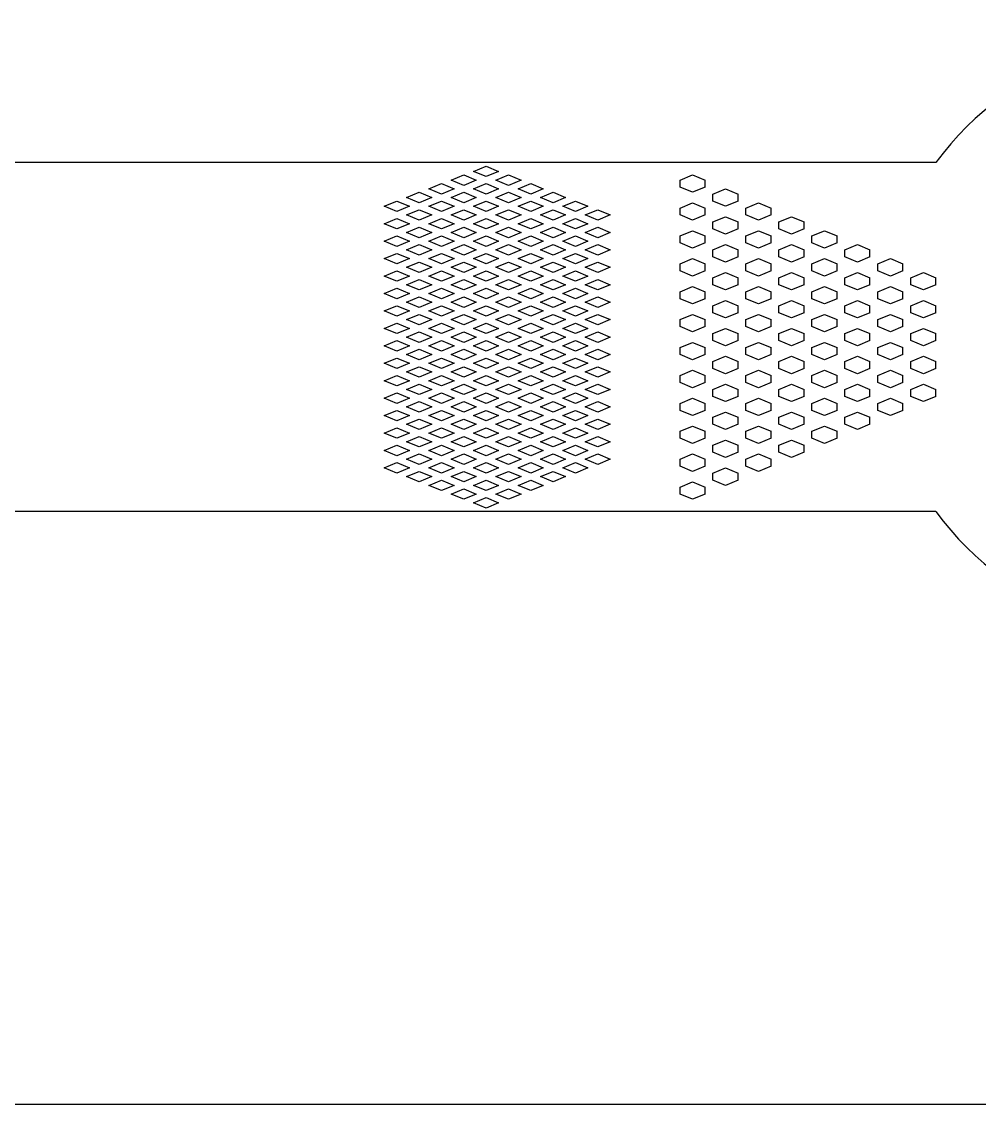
# Model space of a CAD drawing. Header units: inches. Extents: x -271009 to 5700, y -37000 to 38138.
# Drawn here: x -113822 to -111037, y 0 to 3201 of the extents above; entities that cross this region are included whole.
import ezdxf

# ---------------------------------------------------------------- set-up
doc = ezdxf.new("R2010")
doc.units = ezdxf.units.IN
doc.header["$MEASUREMENT"] = 0

msp = doc.modelspace()

# ---------------------------------------------------------------- linework, layer by layer
for p, q in [((-111162.9, 2791.3), (-114119.2, 2791.3)), ((-112573.2, 2740.5), (-112536.7, 2755.7)), ((-112536.7, 2755.7), (-112500.2, 2740.5)), ((-112508.3, 2765.9), (-112471.7, 2781.1)), ((-112471.7, 2750.7), (-112508.3, 2765.9)), ((-112471.7, 2781.1), (-112435.2, 2765.9)), ((-112435.2, 2765.9), (-112471.7, 2750.7)), ((-112443.3, 2740.5), (-112406.8, 2755.7)), ((-112406.8, 2755.7), (-112370.2, 2740.5)), ((-111907.4, 2740.5), (-111870.9, 2755.7)), ((-111870.9, 2755.7), (-111834.3, 2740.5)), ((-112638.2, 2715.1), (-112601.7, 2730.4)), ((-112601.7, 2730.4), (-112565.1, 2715.1)), ((-112536.7, 2725.3), (-112573.2, 2740.5)), ((-112500.2, 2740.5), (-112536.7, 2725.3)), ((-112508.3, 2715.1), (-112471.7, 2730.4)), ((-112471.7, 2730.4), (-112435.2, 2715.1)), ((-112406.8, 2725.3), (-112443.3, 2740.5)), ((-112370.2, 2740.5), (-112406.8, 2725.3)), ((-112378.4, 2715.1), (-112341.8, 2730.4)), ((-112341.8, 2730.4), (-112305.3, 2715.1)), ((-111907.4, 2720.2), (-111907.4, 2740.5)), ((-111834.3, 2720.2), (-111834.3, 2740.5)), ((-112703.2, 2689.8), (-112666.6, 2705)), ((-112666.6, 2674.5), (-112703.2, 2689.8)), ((-112666.6, 2705), (-112630.1, 2689.8)), ((-112630.1, 2689.8), (-112666.6, 2674.5)), ((-112601.7, 2699.9), (-112638.2, 2715.1)), ((-112565.1, 2715.1), (-112601.7, 2699.9)), ((-112573.2, 2689.8), (-112536.7, 2705)), ((-112536.7, 2674.5), (-112573.2, 2689.8)), ((-112536.7, 2705), (-112500.2, 2689.8)), ((-112500.2, 2689.8), (-112536.7, 2674.5)), ((-112471.7, 2699.9), (-112508.3, 2715.1)), ((-112435.2, 2715.1), (-112471.7, 2699.9)), ((-112443.3, 2689.8), (-112406.8, 2705)), ((-112406.8, 2674.5), (-112443.3, 2689.8)), ((-112406.8, 2705), (-112370.2, 2689.8)), ((-112370.2, 2689.8), (-112406.8, 2674.5)), ((-112341.8, 2699.9), (-112378.4, 2715.1)), ((-112305.3, 2715.1), (-112341.8, 2699.9)), ((-112313.4, 2689.8), (-112276.9, 2705)), ((-112276.9, 2674.5), (-112313.4, 2689.8)), ((-112276.9, 2705), (-112240.3, 2689.8)), ((-112240.3, 2689.8), (-112276.9, 2674.5)), ((-111870.9, 2705), (-111907.4, 2720.2)), ((-111834.3, 2720.2), (-111870.9, 2705)), ((-111811.5, 2699.9), (-111774.9, 2715.1)), ((-111811.5, 2679.6), (-111811.5, 2699.9)), ((-111774.9, 2715.1), (-111738.4, 2699.9)), ((-111738.4, 2679.6), (-111738.4, 2699.9)), ((-112768.1, 2664.4), (-112731.6, 2679.6)), ((-112731.6, 2649.2), (-112768.1, 2664.4)), ((-112731.6, 2679.6), (-112695, 2664.4)), ((-112695, 2664.4), (-112731.6, 2649.2)), ((-112638.2, 2664.4), (-112601.7, 2679.6)), ((-112601.7, 2649.2), (-112638.2, 2664.4)), ((-112601.7, 2679.6), (-112565.1, 2664.4)), ((-112565.1, 2664.4), (-112601.7, 2649.2)), ((-112508.3, 2664.4), (-112471.7, 2679.6)), ((-112471.7, 2649.2), (-112508.3, 2664.4)), ((-112471.7, 2679.6), (-112435.2, 2664.4)), ((-112435.2, 2664.4), (-112471.7, 2649.2)), ((-112378.4, 2664.4), (-112341.8, 2679.6)), ((-112341.8, 2649.2), (-112378.4, 2664.4)), ((-112341.8, 2679.6), (-112305.3, 2664.4)), ((-112305.3, 2664.4), (-112341.8, 2649.2)), ((-112248.4, 2664.4), (-112211.9, 2679.6)), ((-112211.9, 2649.2), (-112248.4, 2664.4)), ((-112211.9, 2679.6), (-112175.4, 2664.4)), ((-112175.4, 2664.4), (-112211.9, 2649.2)), ((-111907.4, 2659.3), (-111870.9, 2674.5)), ((-111907.4, 2639), (-111907.4, 2659.3)), ((-111870.9, 2674.5), (-111834.3, 2659.3)), ((-111834.3, 2639), (-111834.3, 2659.3)), ((-111774.9, 2664.4), (-111811.5, 2679.6)), ((-111738.4, 2679.6), (-111774.9, 2664.4)), ((-111715.6, 2659.3), (-111679, 2674.5)), ((-111715.6, 2639), (-111715.6, 2659.3)), ((-111679, 2674.5), (-111642.5, 2659.3)), ((-111642.5, 2639), (-111642.5, 2659.3)), ((-112768.1, 2613.6), (-112731.6, 2628.9)), ((-112731.6, 2628.9), (-112695, 2613.6)), ((-112703.2, 2639), (-112666.6, 2654.2)), ((-112666.6, 2623.8), (-112703.2, 2639)), ((-112666.6, 2654.2), (-112630.1, 2639)), ((-112630.1, 2639), (-112666.6, 2623.8)), ((-112638.2, 2613.6), (-112601.7, 2628.9)), ((-112601.7, 2628.9), (-112565.1, 2613.6)), ((-112573.2, 2639), (-112536.7, 2654.2)), ((-112536.7, 2623.8), (-112573.2, 2639)), ((-112536.7, 2654.2), (-112500.2, 2639)), ((-112500.2, 2639), (-112536.7, 2623.8)), ((-112508.3, 2613.6), (-112471.7, 2628.9)), ((-112471.7, 2628.9), (-112435.2, 2613.6)), ((-112443.3, 2639), (-112406.8, 2654.2)), ((-112406.8, 2623.8), (-112443.3, 2639)), ((-112406.8, 2654.2), (-112370.2, 2639)), ((-112370.2, 2639), (-112406.8, 2623.8)), ((-112378.4, 2613.6), (-112341.8, 2628.9)), ((-112341.8, 2628.9), (-112305.3, 2613.6)), ((-112313.4, 2639), (-112276.9, 2654.2)), ((-112276.9, 2623.8), (-112313.4, 2639)), ((-112276.9, 2654.2), (-112240.3, 2639)), ((-112240.3, 2639), (-112276.9, 2623.8)), ((-112248.4, 2613.6), (-112211.9, 2628.9)), ((-112211.9, 2628.9), (-112175.4, 2613.6)), ((-112183.5, 2639), (-112146.9, 2654.2)), ((-112146.9, 2623.8), (-112183.5, 2639)), ((-112146.9, 2654.2), (-112110.4, 2639)), ((-112110.4, 2639), (-112146.9, 2623.8)), ((-111870.9, 2623.8), (-111907.4, 2639)), ((-111834.3, 2639), (-111870.9, 2623.8)), ((-111811.5, 2618.7), (-111774.9, 2633.9)), ((-111774.9, 2633.9), (-111738.4, 2618.7)), ((-111679, 2623.8), (-111715.6, 2639)), ((-111642.5, 2639), (-111679, 2623.8)), ((-111619.6, 2618.7), (-111583.1, 2633.9)), ((-111583.1, 2633.9), (-111546.6, 2618.7)), ((-112731.6, 2598.4), (-112768.1, 2613.6)), ((-112695, 2613.6), (-112731.6, 2598.4)), ((-112703.2, 2588.3), (-112666.6, 2603.5)), ((-112666.6, 2603.5), (-112630.1, 2588.3)), ((-112601.7, 2598.4), (-112638.2, 2613.6)), ((-112565.1, 2613.6), (-112601.7, 2598.4)), ((-112573.2, 2588.3), (-112536.7, 2603.5)), ((-112536.7, 2603.5), (-112500.2, 2588.3)), ((-112471.7, 2598.4), (-112508.3, 2613.6)), ((-112435.2, 2613.6), (-112471.7, 2598.4)), ((-112443.3, 2588.3), (-112406.8, 2603.5)), ((-112406.8, 2603.5), (-112370.2, 2588.3)), ((-112341.8, 2598.4), (-112378.4, 2613.6)), ((-112305.3, 2613.6), (-112341.8, 2598.4)), ((-112313.4, 2588.3), (-112276.9, 2603.5)), ((-112276.9, 2603.5), (-112240.3, 2588.3)), ((-112211.9, 2598.4), (-112248.4, 2613.6)), ((-112175.4, 2613.6), (-112211.9, 2598.4)), ((-112183.5, 2588.3), (-112146.9, 2603.5)), ((-112146.9, 2603.5), (-112110.4, 2588.3)), ((-111907.4, 2578.1), (-111870.9, 2593.3)), ((-111870.9, 2593.3), (-111834.3, 2578.1)), ((-111811.5, 2598.4), (-111811.5, 2618.7)), ((-111774.9, 2583.2), (-111811.5, 2598.4)), ((-111738.4, 2598.4), (-111774.9, 2583.2)), ((-111738.4, 2598.4), (-111738.4, 2618.7)), ((-111715.6, 2578.1), (-111679, 2593.3)), ((-111679, 2593.3), (-111642.5, 2578.1)), ((-111619.6, 2598.4), (-111619.6, 2618.7)), ((-111583.1, 2583.2), (-111619.6, 2598.4)), ((-111546.6, 2598.4), (-111583.1, 2583.2)), ((-111546.6, 2598.4), (-111546.6, 2618.7)), ((-111523.7, 2578.1), (-111487.2, 2593.3)), ((-111487.2, 2593.3), (-111450.6, 2578.1)), ((-112768.1, 2562.9), (-112731.6, 2578.1)), ((-112731.6, 2547.7), (-112768.1, 2562.9)), ((-112731.6, 2578.1), (-112695, 2562.9)), ((-112695, 2562.9), (-112731.6, 2547.7)), ((-112666.6, 2573), (-112703.2, 2588.3)), ((-112630.1, 2588.3), (-112666.6, 2573)), ((-112638.2, 2562.9), (-112601.7, 2578.1)), ((-112601.7, 2547.7), (-112638.2, 2562.9)), ((-112601.7, 2578.1), (-112565.1, 2562.9)), ((-112565.1, 2562.9), (-112601.7, 2547.7)), ((-112536.7, 2573), (-112573.2, 2588.3)), ((-112500.2, 2588.3), (-112536.7, 2573)), ((-112508.3, 2562.9), (-112471.7, 2578.1)), ((-112471.7, 2547.7), (-112508.3, 2562.9)), ((-112471.7, 2578.1), (-112435.2, 2562.9)), ((-112435.2, 2562.9), (-112471.7, 2547.7)), ((-112406.8, 2573), (-112443.3, 2588.3)), ((-112370.2, 2588.3), (-112406.8, 2573)), ((-112378.4, 2562.9), (-112341.8, 2578.1)), ((-112341.8, 2547.7), (-112378.4, 2562.9)), ((-112341.8, 2578.1), (-112305.3, 2562.9)), ((-112305.3, 2562.9), (-112341.8, 2547.7)), ((-112276.9, 2573), (-112313.4, 2588.3)), ((-112240.3, 2588.3), (-112276.9, 2573)), ((-112248.4, 2562.9), (-112211.9, 2578.1)), ((-112211.9, 2547.7), (-112248.4, 2562.9)), ((-112211.9, 2578.1), (-112175.4, 2562.9)), ((-112175.4, 2562.9), (-112211.9, 2547.7)), ((-112146.9, 2573), (-112183.5, 2588.3)), ((-112110.4, 2588.3), (-112146.9, 2573)), ((-111907.4, 2557.8), (-111907.4, 2578.1)), ((-111834.3, 2557.8), (-111834.3, 2578.1)), ((-111715.6, 2557.8), (-111715.6, 2578.1)), ((-111642.5, 2557.8), (-111642.5, 2578.1)), ((-111523.7, 2557.8), (-111523.7, 2578.1)), ((-111450.6, 2557.8), (-111450.6, 2578.1)), ((-112703.2, 2537.5), (-112666.6, 2552.7)), ((-112666.6, 2522.3), (-112703.2, 2537.5)), ((-112666.6, 2552.7), (-112630.1, 2537.5)), ((-112630.1, 2537.5), (-112666.6, 2522.3)), ((-112573.2, 2537.5), (-112536.7, 2552.7)), ((-112536.7, 2522.3), (-112573.2, 2537.5)), ((-112536.7, 2552.7), (-112500.2, 2537.5)), ((-112500.2, 2537.5), (-112536.7, 2522.3)), ((-112443.3, 2537.5), (-112406.8, 2552.7)), ((-112406.8, 2522.3), (-112443.3, 2537.5)), ((-112406.8, 2552.7), (-112370.2, 2537.5)), ((-112370.2, 2537.5), (-112406.8, 2522.3)), ((-112313.4, 2537.5), (-112276.9, 2552.7)), ((-112276.9, 2522.3), (-112313.4, 2537.5)), ((-112276.9, 2552.7), (-112240.3, 2537.5)), ((-112240.3, 2537.5), (-112276.9, 2522.3)), ((-112183.5, 2537.5), (-112146.9, 2552.7)), ((-112146.9, 2522.3), (-112183.5, 2537.5)), ((-112146.9, 2552.7), (-112110.4, 2537.5)), ((-112110.4, 2537.5), (-112146.9, 2522.3)), ((-111870.9, 2542.6), (-111907.4, 2557.8)), ((-111834.3, 2557.8), (-111870.9, 2542.6)), ((-111811.5, 2537.5), (-111774.9, 2552.7)), ((-111811.5, 2517.2), (-111811.5, 2537.5)), ((-111774.9, 2552.7), (-111738.4, 2537.5)), ((-111738.4, 2517.2), (-111738.4, 2537.5)), ((-111679, 2542.6), (-111715.6, 2557.8)), ((-111642.5, 2557.8), (-111679, 2542.6)), ((-111619.6, 2537.5), (-111583.1, 2552.7)), ((-111619.6, 2517.2), (-111619.6, 2537.5)), ((-111583.1, 2552.7), (-111546.6, 2537.5)), ((-111546.6, 2517.2), (-111546.6, 2537.5)), ((-111487.2, 2542.6), (-111523.7, 2557.8)), ((-111450.6, 2557.8), (-111487.2, 2542.6)), ((-111427.8, 2537.5), (-111391.3, 2552.7)), ((-111427.8, 2517.2), (-111427.8, 2537.5)), ((-111391.3, 2552.7), (-111354.7, 2537.5)), ((-111354.7, 2517.2), (-111354.7, 2537.5)), ((-112768.1, 2512.1), (-112731.6, 2527.4)), ((-112731.6, 2496.9), (-112768.1, 2512.1)), ((-112731.6, 2527.4), (-112695, 2512.1)), ((-112695, 2512.1), (-112731.6, 2496.9)), ((-112703.2, 2486.8), (-112666.6, 2502)), ((-112666.6, 2502), (-112630.1, 2486.8)), ((-112638.2, 2512.1), (-112601.7, 2527.4)), ((-112601.7, 2496.9), (-112638.2, 2512.1)), ((-112601.7, 2527.4), (-112565.1, 2512.1)), ((-112565.1, 2512.1), (-112601.7, 2496.9)), ((-112573.2, 2486.8), (-112536.7, 2502)), ((-112536.7, 2502), (-112500.2, 2486.8)), ((-112508.3, 2512.1), (-112471.7, 2527.4)), ((-112471.7, 2496.9), (-112508.3, 2512.1)), ((-112471.7, 2527.4), (-112435.2, 2512.1)), ((-112435.2, 2512.1), (-112471.7, 2496.9)), ((-112443.3, 2486.8), (-112406.8, 2502)), ((-112406.8, 2502), (-112370.2, 2486.8)), ((-112378.4, 2512.1), (-112341.8, 2527.4)), ((-112341.8, 2496.9), (-112378.4, 2512.1)), ((-112341.8, 2527.4), (-112305.3, 2512.1)), ((-112305.3, 2512.1), (-112341.8, 2496.9)), ((-112313.4, 2486.8), (-112276.9, 2502)), ((-112276.9, 2502), (-112240.3, 2486.8)), ((-112248.4, 2512.1), (-112211.9, 2527.4)), ((-112211.9, 2496.9), (-112248.4, 2512.1)), ((-112211.9, 2527.4), (-112175.4, 2512.1)), ((-112175.4, 2512.1), (-112211.9, 2496.9)), ((-112183.5, 2486.8), (-112146.9, 2502)), ((-112146.9, 2502), (-112110.4, 2486.8)), ((-111907.4, 2496.9), (-111870.9, 2512.1)), ((-111907.4, 2476.6), (-111907.4, 2496.9)), ((-111870.9, 2512.1), (-111834.3, 2496.9)), ((-111834.3, 2476.6), (-111834.3, 2496.9)), ((-111774.9, 2502), (-111811.5, 2517.2)), ((-111738.4, 2517.2), (-111774.9, 2502)), ((-111715.6, 2496.9), (-111679, 2512.1)), ((-111715.6, 2476.6), (-111715.6, 2496.9)), ((-111679, 2512.1), (-111642.5, 2496.9)), ((-111642.5, 2476.6), (-111642.5, 2496.9)), ((-111583.1, 2502), (-111619.6, 2517.2)), ((-111546.6, 2517.2), (-111583.1, 2502)), ((-111523.7, 2496.9), (-111487.2, 2512.1)), ((-111523.7, 2476.6), (-111523.7, 2496.9)), ((-111487.2, 2512.1), (-111450.6, 2496.9)), ((-111450.6, 2476.6), (-111450.6, 2496.9)), ((-111391.3, 2502), (-111427.8, 2517.2)), ((-111354.7, 2517.2), (-111391.3, 2502)), ((-111331.9, 2496.9), (-111295.4, 2512.1)), ((-111331.9, 2476.6), (-111331.9, 2496.9)), ((-111295.4, 2512.1), (-111258.8, 2496.9)), ((-111258.8, 2476.6), (-111258.8, 2496.9)), ((-112768.1, 2461.4), (-112731.6, 2476.6)), ((-112731.6, 2476.6), (-112695, 2461.4)), ((-112666.6, 2471.5), (-112703.2, 2486.8)), ((-112630.1, 2486.8), (-112666.6, 2471.5)), ((-112638.2, 2461.4), (-112601.7, 2476.6)), ((-112601.7, 2476.6), (-112565.1, 2461.4)), ((-112536.7, 2471.5), (-112573.2, 2486.8)), ((-112500.2, 2486.8), (-112536.7, 2471.5)), ((-112508.3, 2461.4), (-112471.7, 2476.6)), ((-112471.7, 2476.6), (-112435.2, 2461.4)), ((-112406.8, 2471.5), (-112443.3, 2486.8)), ((-112370.2, 2486.8), (-112406.8, 2471.5)), ((-112378.4, 2461.4), (-112341.8, 2476.6)), ((-112341.8, 2476.6), (-112305.3, 2461.4)), ((-112276.9, 2471.5), (-112313.4, 2486.8)), ((-112240.3, 2486.8), (-112276.9, 2471.5)), ((-112248.4, 2461.4), (-112211.9, 2476.6)), ((-112211.9, 2476.6), (-112175.4, 2461.4)), ((-112146.9, 2471.5), (-112183.5, 2486.8)), ((-112110.4, 2486.8), (-112146.9, 2471.5)), ((-111870.9, 2461.4), (-111907.4, 2476.6)), ((-111834.3, 2476.6), (-111870.9, 2461.4)), ((-111811.5, 2456.3), (-111774.9, 2471.5)), ((-111774.9, 2471.5), (-111738.4, 2456.3)), ((-111679, 2461.4), (-111715.6, 2476.6)), ((-111642.5, 2476.6), (-111679, 2461.4)), ((-111619.6, 2456.3), (-111583.1, 2471.5)), ((-111583.1, 2471.5), (-111546.6, 2456.3)), ((-111487.2, 2461.4), (-111523.7, 2476.6)), ((-111450.6, 2476.6), (-111487.2, 2461.4)), ((-111427.8, 2456.3), (-111391.3, 2471.5)), ((-111391.3, 2471.5), (-111354.7, 2456.3)), ((-111295.4, 2461.4), (-111331.9, 2476.6)), ((-111258.8, 2476.6), (-111295.4, 2461.4)), ((-111236, 2456.3), (-111199.4, 2471.5)), ((-111199.4, 2471.5), (-111162.9, 2456.3)), ((-112731.6, 2446.2), (-112768.1, 2461.4)), ((-112695, 2461.4), (-112731.6, 2446.2)), ((-112703.2, 2436), (-112666.6, 2451.2)), ((-112666.6, 2420.8), (-112703.2, 2436)), ((-112666.6, 2451.2), (-112630.1, 2436)), ((-112630.1, 2436), (-112666.6, 2420.8)), ((-112601.7, 2446.2), (-112638.2, 2461.4)), ((-112565.1, 2461.4), (-112601.7, 2446.2)), ((-112573.2, 2436), (-112536.7, 2451.2)), ((-112536.7, 2420.8), (-112573.2, 2436)), ((-112536.7, 2451.2), (-112500.2, 2436)), ((-112500.2, 2436), (-112536.7, 2420.8)), ((-112471.7, 2446.2), (-112508.3, 2461.4)), ((-112435.2, 2461.4), (-112471.7, 2446.2)), ((-112443.3, 2436), (-112406.8, 2451.2)), ((-112406.8, 2420.8), (-112443.3, 2436)), ((-112406.8, 2451.2), (-112370.2, 2436)), ((-112370.2, 2436), (-112406.8, 2420.8)), ((-112341.8, 2446.2), (-112378.4, 2461.4)), ((-112305.3, 2461.4), (-112341.8, 2446.2)), ((-112313.4, 2436), (-112276.9, 2451.2)), ((-112276.9, 2420.8), (-112313.4, 2436)), ((-112276.9, 2451.2), (-112240.3, 2436)), ((-112240.3, 2436), (-112276.9, 2420.8)), ((-112211.9, 2446.2), (-112248.4, 2461.4)), ((-112175.4, 2461.4), (-112211.9, 2446.2)), ((-112183.5, 2436), (-112146.9, 2451.2)), ((-112146.9, 2420.8), (-112183.5, 2436)), ((-112146.9, 2451.2), (-112110.4, 2436)), ((-112110.4, 2436), (-112146.9, 2420.8)), ((-111811.5, 2436), (-111811.5, 2456.3)), ((-111774.9, 2420.8), (-111811.5, 2436)), ((-111738.4, 2436), (-111774.9, 2420.8)), ((-111738.4, 2436), (-111738.4, 2456.3)), ((-111619.6, 2436), (-111619.6, 2456.3)), ((-111583.1, 2420.8), (-111619.6, 2436)), ((-111546.6, 2436), (-111583.1, 2420.8)), ((-111546.6, 2436), (-111546.6, 2456.3)), ((-111427.8, 2436), (-111427.8, 2456.3)), ((-111391.3, 2420.8), (-111427.8, 2436)), ((-111354.7, 2436), (-111391.3, 2420.8)), ((-111354.7, 2436), (-111354.7, 2456.3)), ((-111236, 2436), (-111236, 2456.3)), ((-111199.4, 2420.8), (-111236, 2436)), ((-111162.9, 2436), (-111199.4, 2420.8)), ((-111162.9, 2436), (-111162.9, 2456.3)), ((-112768.1, 2410.6), (-112731.6, 2425.9)), ((-112731.6, 2395.4), (-112768.1, 2410.6)), ((-112731.6, 2425.9), (-112695, 2410.6)), ((-112695, 2410.6), (-112731.6, 2395.4)), ((-112703.2, 2385.3), (-112666.6, 2400.5)), ((-112666.6, 2400.5), (-112630.1, 2385.3)), ((-112638.2, 2410.6), (-112601.7, 2425.9)), ((-112601.7, 2395.4), (-112638.2, 2410.6)), ((-112601.7, 2425.9), (-112565.1, 2410.6)), ((-112565.1, 2410.6), (-112601.7, 2395.4)), ((-112573.2, 2385.3), (-112536.7, 2400.5)), ((-112536.7, 2400.5), (-112500.2, 2385.3)), ((-112508.3, 2410.6), (-112471.7, 2425.9)), ((-112471.7, 2395.4), (-112508.3, 2410.6)), ((-112471.7, 2425.9), (-112435.2, 2410.6)), ((-112435.2, 2410.6), (-112471.7, 2395.4)), ((-112443.3, 2385.3), (-112406.8, 2400.5)), ((-112406.8, 2400.5), (-112370.2, 2385.3)), ((-112378.4, 2410.6), (-112341.8, 2425.9)), ((-112341.8, 2395.4), (-112378.4, 2410.6)), ((-112341.8, 2425.9), (-112305.3, 2410.6)), ((-112305.3, 2410.6), (-112341.8, 2395.4)), ((-112313.4, 2385.3), (-112276.9, 2400.5)), ((-112276.9, 2400.5), (-112240.3, 2385.3)), ((-112248.4, 2410.6), (-112211.9, 2425.9)), ((-112211.9, 2395.4), (-112248.4, 2410.6)), ((-112211.9, 2425.9), (-112175.4, 2410.6)), ((-112175.4, 2410.6), (-112211.9, 2395.4)), ((-112183.5, 2385.3), (-112146.9, 2400.5)), ((-112146.9, 2400.5), (-112110.4, 2385.3)), ((-111907.4, 2415.7), (-111870.9, 2430.9)), ((-111907.4, 2395.4), (-111907.4, 2415.7)), ((-111870.9, 2430.9), (-111834.3, 2415.7)), ((-111834.3, 2395.4), (-111834.3, 2415.7)), ((-111715.6, 2415.7), (-111679, 2430.9)), ((-111715.6, 2395.4), (-111715.6, 2415.7)), ((-111679, 2430.9), (-111642.5, 2415.7)), ((-111642.5, 2395.4), (-111642.5, 2415.7)), ((-111523.7, 2415.7), (-111487.2, 2430.9)), ((-111523.7, 2395.4), (-111523.7, 2415.7)), ((-111487.2, 2430.9), (-111450.6, 2415.7)), ((-111450.6, 2395.4), (-111450.6, 2415.7)), ((-111331.9, 2415.7), (-111295.4, 2430.9)), ((-111331.9, 2395.4), (-111331.9, 2415.7)), ((-111295.4, 2430.9), (-111258.8, 2415.7)), ((-111258.8, 2395.4), (-111258.8, 2415.7)), ((-112768.1, 2359.9), (-112731.6, 2375.1)), ((-112731.6, 2375.1), (-112695, 2359.9)), ((-112666.6, 2370), (-112703.2, 2385.3)), ((-112630.1, 2385.3), (-112666.6, 2370)), ((-112638.2, 2359.9), (-112601.7, 2375.1)), ((-112601.7, 2375.1), (-112565.1, 2359.9)), ((-112536.7, 2370), (-112573.2, 2385.3)), ((-112500.2, 2385.3), (-112536.7, 2370)), ((-112508.3, 2359.9), (-112471.7, 2375.1)), ((-112471.7, 2375.1), (-112435.2, 2359.9)), ((-112406.8, 2370), (-112443.3, 2385.3)), ((-112370.2, 2385.3), (-112406.8, 2370)), ((-112378.4, 2359.9), (-112341.8, 2375.1)), ((-112341.8, 2375.1), (-112305.3, 2359.9)), ((-112276.9, 2370), (-112313.4, 2385.3)), ((-112240.3, 2385.3), (-112276.9, 2370)), ((-112248.4, 2359.9), (-112211.9, 2375.1)), ((-112211.9, 2375.1), (-112175.4, 2359.9)), ((-112146.9, 2370), (-112183.5, 2385.3)), ((-112110.4, 2385.3), (-112146.9, 2370)), ((-111870.9, 2380.2), (-111907.4, 2395.4)), ((-111834.3, 2395.4), (-111870.9, 2380.2)), ((-111811.5, 2375.1), (-111774.9, 2390.3)), ((-111811.5, 2354.8), (-111811.5, 2375.1)), ((-111774.9, 2390.3), (-111738.4, 2375.1)), ((-111738.4, 2354.8), (-111738.4, 2375.1)), ((-111679, 2380.2), (-111715.6, 2395.4)), ((-111642.5, 2395.4), (-111679, 2380.2)), ((-111619.6, 2375.1), (-111583.1, 2390.3)), ((-111619.6, 2354.8), (-111619.6, 2375.1)), ((-111583.1, 2390.3), (-111546.6, 2375.1)), ((-111546.6, 2354.8), (-111546.6, 2375.1)), ((-111487.2, 2380.2), (-111523.7, 2395.4)), ((-111450.6, 2395.4), (-111487.2, 2380.2)), ((-111427.8, 2375.1), (-111391.3, 2390.3)), ((-111427.8, 2354.8), (-111427.8, 2375.1)), ((-111391.3, 2390.3), (-111354.7, 2375.1)), ((-111354.7, 2354.8), (-111354.7, 2375.1)), ((-111295.4, 2380.2), (-111331.9, 2395.4)), ((-111258.8, 2395.4), (-111295.4, 2380.2)), ((-111236, 2375.1), (-111199.4, 2390.3)), ((-111236, 2354.8), (-111236, 2375.1)), ((-111199.4, 2390.3), (-111162.9, 2375.1)), ((-111162.9, 2354.8), (-111162.9, 2375.1)), ((-112731.6, 2344.7), (-112768.1, 2359.9)), ((-112695, 2359.9), (-112731.6, 2344.7)), ((-112703.2, 2334.5), (-112666.6, 2349.7)), ((-112666.6, 2349.7), (-112630.1, 2334.5)), ((-112601.7, 2344.7), (-112638.2, 2359.9)), ((-112565.1, 2359.9), (-112601.7, 2344.7)), ((-112573.2, 2334.5), (-112536.7, 2349.7)), ((-112536.7, 2349.7), (-112500.2, 2334.5)), ((-112471.7, 2344.7), (-112508.3, 2359.9)), ((-112435.2, 2359.9), (-112471.7, 2344.7)), ((-112443.3, 2334.5), (-112406.8, 2349.7)), ((-112406.8, 2349.7), (-112370.2, 2334.5)), ((-112341.8, 2344.7), (-112378.4, 2359.9)), ((-112305.3, 2359.9), (-112341.8, 2344.7)), ((-112313.4, 2334.5), (-112276.9, 2349.7)), ((-112276.9, 2349.7), (-112240.3, 2334.5)), ((-112211.9, 2344.7), (-112248.4, 2359.9)), ((-112175.4, 2359.9), (-112211.9, 2344.7)), ((-112183.5, 2334.5), (-112146.9, 2349.7)), ((-112146.9, 2349.7), (-112110.4, 2334.5)), ((-111907.4, 2334.5), (-111870.9, 2349.7)), ((-111870.9, 2349.7), (-111834.3, 2334.5)), ((-111774.9, 2339.6), (-111811.5, 2354.8)), ((-111738.4, 2354.8), (-111774.9, 2339.6)), ((-111715.6, 2334.5), (-111679, 2349.7)), ((-111679, 2349.7), (-111642.5, 2334.5)), ((-111583.1, 2339.6), (-111619.6, 2354.8)), ((-111546.6, 2354.8), (-111583.1, 2339.6)), ((-111523.7, 2334.5), (-111487.2, 2349.7)), ((-111487.2, 2349.7), (-111450.6, 2334.5)), ((-111391.3, 2339.6), (-111427.8, 2354.8)), ((-111354.7, 2354.8), (-111391.3, 2339.6)), ((-111331.9, 2334.5), (-111295.4, 2349.7)), ((-111295.4, 2349.7), (-111258.8, 2334.5)), ((-111199.4, 2339.6), (-111236, 2354.8)), ((-111162.9, 2354.8), (-111199.4, 2339.6)), ((-112768.1, 2309.1), (-112731.6, 2324.4)), ((-112731.6, 2293.9), (-112768.1, 2309.1)), ((-112731.6, 2324.4), (-112695, 2309.1)), ((-112695, 2309.1), (-112731.6, 2293.9)), ((-112666.6, 2319.3), (-112703.2, 2334.5)), ((-112630.1, 2334.5), (-112666.6, 2319.3)), ((-112638.2, 2309.1), (-112601.7, 2324.4)), ((-112601.7, 2293.9), (-112638.2, 2309.1)), ((-112601.7, 2324.4), (-112565.1, 2309.1)), ((-112565.1, 2309.1), (-112601.7, 2293.9)), ((-112536.7, 2319.3), (-112573.2, 2334.5)), ((-112500.2, 2334.5), (-112536.7, 2319.3)), ((-112508.3, 2309.1), (-112471.7, 2324.4)), ((-112471.7, 2293.9), (-112508.3, 2309.1)), ((-112471.7, 2324.4), (-112435.2, 2309.1)), ((-112435.2, 2309.1), (-112471.7, 2293.9)), ((-112406.8, 2319.3), (-112443.3, 2334.5)), ((-112370.2, 2334.5), (-112406.8, 2319.3)), ((-112378.4, 2309.1), (-112341.8, 2324.4)), ((-112341.8, 2293.9), (-112378.4, 2309.1)), ((-112341.8, 2324.4), (-112305.3, 2309.1)), ((-112305.3, 2309.1), (-112341.8, 2293.9)), ((-112276.9, 2319.3), (-112313.4, 2334.5)), ((-112240.3, 2334.5), (-112276.9, 2319.3)), ((-112248.4, 2309.1), (-112211.9, 2324.4)), ((-112211.9, 2293.9), (-112248.4, 2309.1)), ((-112211.9, 2324.4), (-112175.4, 2309.1)), ((-112175.4, 2309.1), (-112211.9, 2293.9)), ((-112146.9, 2319.3), (-112183.5, 2334.5)), ((-112110.4, 2334.5), (-112146.9, 2319.3)), ((-111907.4, 2314.2), (-111907.4, 2334.5)), ((-111870.9, 2299), (-111907.4, 2314.2)), ((-111834.3, 2314.2), (-111870.9, 2299)), ((-111834.3, 2314.2), (-111834.3, 2334.5)), ((-111811.5, 2293.9), (-111774.9, 2309.1)), ((-111774.9, 2309.1), (-111738.4, 2293.9)), ((-111715.6, 2314.2), (-111715.6, 2334.5)), ((-111679, 2299), (-111715.6, 2314.2)), ((-111642.5, 2314.2), (-111679, 2299)), ((-111642.5, 2314.2), (-111642.5, 2334.5)), ((-111619.6, 2293.9), (-111583.1, 2309.1)), ((-111583.1, 2309.1), (-111546.6, 2293.9)), ((-111523.7, 2314.2), (-111523.7, 2334.5)), ((-111487.2, 2299), (-111523.7, 2314.2)), ((-111450.6, 2314.2), (-111487.2, 2299)), ((-111450.6, 2314.2), (-111450.6, 2334.5)), ((-111427.8, 2293.9), (-111391.3, 2309.1)), ((-111391.3, 2309.1), (-111354.7, 2293.9)), ((-111331.9, 2314.2), (-111331.9, 2334.5)), ((-111295.4, 2299), (-111331.9, 2314.2)), ((-111258.8, 2314.2), (-111295.4, 2299)), ((-111258.8, 2314.2), (-111258.8, 2334.5)), ((-111236, 2293.9), (-111199.4, 2309.1)), ((-111199.4, 2309.1), (-111162.9, 2293.9)), ((-112768.1, 2258.4), (-112731.6, 2273.6)), ((-112731.6, 2273.6), (-112695, 2258.4)), ((-112703.2, 2283.8), (-112666.6, 2299)), ((-112666.6, 2268.5), (-112703.2, 2283.8)), ((-112666.6, 2299), (-112630.1, 2283.8)), ((-112630.1, 2283.8), (-112666.6, 2268.5)), ((-112638.2, 2258.4), (-112601.7, 2273.6)), ((-112601.7, 2273.6), (-112565.1, 2258.4)), ((-112573.2, 2283.8), (-112536.7, 2299)), ((-112536.7, 2268.5), (-112573.2, 2283.8)), ((-112536.7, 2299), (-112500.2, 2283.8)), ((-112500.2, 2283.8), (-112536.7, 2268.5)), ((-112508.3, 2258.4), (-112471.7, 2273.6)), ((-112471.7, 2273.6), (-112435.2, 2258.4)), ((-112443.3, 2283.8), (-112406.8, 2299)), ((-112406.8, 2268.5), (-112443.3, 2283.8)), ((-112406.8, 2299), (-112370.2, 2283.8)), ((-112370.2, 2283.8), (-112406.8, 2268.5)), ((-112378.4, 2258.4), (-112341.8, 2273.6)), ((-112341.8, 2273.6), (-112305.3, 2258.4)), ((-112313.4, 2283.8), (-112276.9, 2299)), ((-112276.9, 2268.5), (-112313.4, 2283.8)), ((-112276.9, 2299), (-112240.3, 2283.8)), ((-112240.3, 2283.8), (-112276.9, 2268.5)), ((-112248.4, 2258.4), (-112211.9, 2273.6)), ((-112211.9, 2273.6), (-112175.4, 2258.4)), ((-112183.5, 2283.8), (-112146.9, 2299)), ((-112146.9, 2268.5), (-112183.5, 2283.8)), ((-112146.9, 2299), (-112110.4, 2283.8)), ((-112110.4, 2283.8), (-112146.9, 2268.5)), ((-111811.5, 2273.6), (-111811.5, 2293.9)), ((-111774.9, 2258.4), (-111811.5, 2273.6)), ((-111738.4, 2273.6), (-111774.9, 2258.4)), ((-111738.4, 2273.6), (-111738.4, 2293.9)), ((-111619.6, 2273.6), (-111619.6, 2293.9)), ((-111583.1, 2258.4), (-111619.6, 2273.6)), ((-111546.6, 2273.6), (-111583.1, 2258.4)), ((-111546.6, 2273.6), (-111546.6, 2293.9)), ((-111427.8, 2273.6), (-111427.8, 2293.9)), ((-111391.3, 2258.4), (-111427.8, 2273.6)), ((-111354.7, 2273.6), (-111391.3, 2258.4)), ((-111354.7, 2273.6), (-111354.7, 2293.9)), ((-111236, 2273.6), (-111236, 2293.9)), ((-111199.4, 2258.4), (-111236, 2273.6)), ((-111162.9, 2273.6), (-111199.4, 2258.4)), ((-111162.9, 2273.6), (-111162.9, 2293.9)), ((-112731.6, 2243.2), (-112768.1, 2258.4)), ((-112695, 2258.4), (-112731.6, 2243.2)), ((-112703.2, 2233), (-112666.6, 2248.2)), ((-112666.6, 2248.2), (-112630.1, 2233)), ((-112601.7, 2243.2), (-112638.2, 2258.4)), ((-112565.1, 2258.4), (-112601.7, 2243.2)), ((-112573.2, 2233), (-112536.7, 2248.2)), ((-112536.7, 2248.2), (-112500.2, 2233)), ((-112471.7, 2243.2), (-112508.3, 2258.4)), ((-112435.2, 2258.4), (-112471.7, 2243.2)), ((-112443.3, 2233), (-112406.8, 2248.2)), ((-112406.8, 2248.2), (-112370.2, 2233)), ((-112341.8, 2243.2), (-112378.4, 2258.4)), ((-112305.3, 2258.4), (-112341.8, 2243.2)), ((-112313.4, 2233), (-112276.9, 2248.2)), ((-112276.9, 2248.2), (-112240.3, 2233)), ((-112211.9, 2243.2), (-112248.4, 2258.4)), ((-112175.4, 2258.4), (-112211.9, 2243.2)), ((-112183.5, 2233), (-112146.9, 2248.2)), ((-112146.9, 2248.2), (-112110.4, 2233)), ((-111907.4, 2253.3), (-111870.9, 2268.5)), ((-111907.4, 2233), (-111907.4, 2253.3)), ((-111870.9, 2268.5), (-111834.3, 2253.3)), ((-111834.3, 2233), (-111834.3, 2253.3)), ((-111715.6, 2253.3), (-111679, 2268.5)), ((-111715.6, 2233), (-111715.6, 2253.3)), ((-111679, 2268.5), (-111642.5, 2253.3)), ((-111642.5, 2233), (-111642.5, 2253.3)), ((-111523.7, 2253.3), (-111487.2, 2268.5)), ((-111523.7, 2233), (-111523.7, 2253.3)), ((-111487.2, 2268.5), (-111450.6, 2253.3)), ((-111450.6, 2233), (-111450.6, 2253.3)), ((-111331.9, 2253.3), (-111295.4, 2268.5)), ((-111331.9, 2233), (-111331.9, 2253.3)), ((-111295.4, 2268.5), (-111258.8, 2253.3)), ((-111258.8, 2233), (-111258.8, 2253.3)), ((-112768.1, 2207.6), (-112731.6, 2222.9)), ((-112731.6, 2222.9), (-112695, 2207.6)), ((-112666.6, 2217.8), (-112703.2, 2233)), ((-112630.1, 2233), (-112666.6, 2217.8)), ((-112638.2, 2207.6), (-112601.7, 2222.9)), ((-112601.7, 2222.9), (-112565.1, 2207.6)), ((-112536.7, 2217.8), (-112573.2, 2233)), ((-112500.2, 2233), (-112536.7, 2217.8)), ((-112508.3, 2207.6), (-112471.7, 2222.9)), ((-112471.7, 2222.9), (-112435.2, 2207.6)), ((-112406.8, 2217.8), (-112443.3, 2233)), ((-112370.2, 2233), (-112406.8, 2217.8)), ((-112378.4, 2207.6), (-112341.8, 2222.9)), ((-112341.8, 2222.9), (-112305.3, 2207.6)), ((-112276.9, 2217.8), (-112313.4, 2233)), ((-112240.3, 2233), (-112276.9, 2217.8)), ((-112248.4, 2207.6), (-112211.9, 2222.9)), ((-112211.9, 2222.9), (-112175.4, 2207.6)), ((-112146.9, 2217.8), (-112183.5, 2233)), ((-112110.4, 2233), (-112146.9, 2217.8)), ((-111870.9, 2217.8), (-111907.4, 2233)), ((-111834.3, 2233), (-111870.9, 2217.8)), ((-111811.5, 2212.7), (-111774.9, 2227.9)), ((-111811.5, 2192.4), (-111811.5, 2212.7)), ((-111774.9, 2227.9), (-111738.4, 2212.7)), ((-111738.4, 2192.4), (-111738.4, 2212.7)), ((-111679, 2217.8), (-111715.6, 2233)), ((-111642.5, 2233), (-111679, 2217.8)), ((-111619.6, 2212.7), (-111583.1, 2227.9)), ((-111619.6, 2192.4), (-111619.6, 2212.7)), ((-111583.1, 2227.9), (-111546.6, 2212.7)), ((-111546.6, 2192.4), (-111546.6, 2212.7)), ((-111487.2, 2217.8), (-111523.7, 2233)), ((-111450.6, 2233), (-111487.2, 2217.8)), ((-111427.8, 2212.7), (-111391.3, 2227.9)), ((-111427.8, 2192.4), (-111427.8, 2212.7)), ((-111391.3, 2227.9), (-111354.7, 2212.7)), ((-111354.7, 2192.4), (-111354.7, 2212.7)), ((-111295.4, 2217.8), (-111331.9, 2233)), ((-111258.8, 2233), (-111295.4, 2217.8)), ((-111236, 2212.7), (-111199.4, 2227.9)), ((-111236, 2192.4), (-111236, 2212.7)), ((-111199.4, 2227.9), (-111162.9, 2212.7)), ((-111162.9, 2192.4), (-111162.9, 2212.7)), ((-112731.6, 2192.4), (-112768.1, 2207.6)), ((-112695, 2207.6), (-112731.6, 2192.4)), ((-112703.2, 2182.3), (-112666.6, 2197.5)), ((-112666.6, 2167), (-112703.2, 2182.3)), ((-112666.6, 2197.5), (-112630.1, 2182.3)), ((-112630.1, 2182.3), (-112666.6, 2167)), ((-112601.7, 2192.4), (-112638.2, 2207.6)), ((-112565.1, 2207.6), (-112601.7, 2192.4)), ((-112573.2, 2182.3), (-112536.7, 2197.5)), ((-112536.7, 2167), (-112573.2, 2182.3)), ((-112536.7, 2197.5), (-112500.2, 2182.3)), ((-112500.2, 2182.3), (-112536.7, 2167)), ((-112471.7, 2192.4), (-112508.3, 2207.6)), ((-112435.2, 2207.6), (-112471.7, 2192.4)), ((-112443.3, 2182.3), (-112406.8, 2197.5)), ((-112406.8, 2167), (-112443.3, 2182.3)), ((-112406.8, 2197.5), (-112370.2, 2182.3)), ((-112370.2, 2182.3), (-112406.8, 2167)), ((-112341.8, 2192.4), (-112378.4, 2207.6)), ((-112305.3, 2207.6), (-112341.8, 2192.4)), ((-112313.4, 2182.3), (-112276.9, 2197.5)), ((-112276.9, 2167), (-112313.4, 2182.3)), ((-112276.9, 2197.5), (-112240.3, 2182.3)), ((-112240.3, 2182.3), (-112276.9, 2167)), ((-112211.9, 2192.4), (-112248.4, 2207.6)), ((-112175.4, 2207.6), (-112211.9, 2192.4)), ((-112183.5, 2182.3), (-112146.9, 2197.5)), ((-112146.9, 2167), (-112183.5, 2182.3)), ((-112146.9, 2197.5), (-112110.4, 2182.3)), ((-112110.4, 2182.3), (-112146.9, 2167)), ((-111907.4, 2172.1), (-111870.9, 2187.3)), ((-111870.9, 2187.3), (-111834.3, 2172.1)), ((-111774.9, 2177.2), (-111811.5, 2192.4)), ((-111738.4, 2192.4), (-111774.9, 2177.2)), ((-111715.6, 2172.1), (-111679, 2187.3)), ((-111679, 2187.3), (-111642.5, 2172.1)), ((-111583.1, 2177.2), (-111619.6, 2192.4)), ((-111546.6, 2192.4), (-111583.1, 2177.2)), ((-111523.7, 2172.1), (-111487.2, 2187.3)), ((-111487.2, 2187.3), (-111450.6, 2172.1)), ((-111391.3, 2177.2), (-111427.8, 2192.4)), ((-111354.7, 2192.4), (-111391.3, 2177.2)), ((-111331.9, 2172.1), (-111295.4, 2187.3)), ((-111295.4, 2187.3), (-111258.8, 2172.1)), ((-111199.4, 2177.2), (-111236, 2192.4)), ((-111162.9, 2192.4), (-111199.4, 2177.2)), ((-112768.1, 2156.9), (-112731.6, 2172.1)), ((-112731.6, 2141.7), (-112768.1, 2156.9)), ((-112731.6, 2172.1), (-112695, 2156.9)), ((-112695, 2156.9), (-112731.6, 2141.7)), ((-112703.2, 2131.5), (-112666.6, 2146.7)), ((-112666.6, 2146.7), (-112630.1, 2131.5)), ((-112638.2, 2156.9), (-112601.7, 2172.1)), ((-112601.7, 2141.7), (-112638.2, 2156.9)), ((-112601.7, 2172.1), (-112565.1, 2156.9)), ((-112565.1, 2156.9), (-112601.7, 2141.7)), ((-112573.2, 2131.5), (-112536.7, 2146.7)), ((-112536.7, 2146.7), (-112500.2, 2131.5)), ((-112508.3, 2156.9), (-112471.7, 2172.1)), ((-112471.7, 2141.7), (-112508.3, 2156.9)), ((-112471.7, 2172.1), (-112435.2, 2156.9)), ((-112435.2, 2156.9), (-112471.7, 2141.7)), ((-112443.3, 2131.5), (-112406.8, 2146.7)), ((-112406.8, 2146.7), (-112370.2, 2131.5)), ((-112378.4, 2156.9), (-112341.8, 2172.1)), ((-112341.8, 2141.7), (-112378.4, 2156.9)), ((-112341.8, 2172.1), (-112305.3, 2156.9)), ((-112305.3, 2156.9), (-112341.8, 2141.7)), ((-112313.4, 2131.5), (-112276.9, 2146.7)), ((-112276.9, 2146.7), (-112240.3, 2131.5)), ((-112248.4, 2156.9), (-112211.9, 2172.1)), ((-112211.9, 2141.7), (-112248.4, 2156.9)), ((-112211.9, 2172.1), (-112175.4, 2156.9)), ((-112175.4, 2156.9), (-112211.9, 2141.7)), ((-112183.5, 2131.5), (-112146.9, 2146.7)), ((-112146.9, 2146.7), (-112110.4, 2131.5)), ((-111907.4, 2151.8), (-111907.4, 2172.1)), ((-111870.9, 2136.6), (-111907.4, 2151.8)), ((-111834.3, 2151.8), (-111870.9, 2136.6)), ((-111834.3, 2151.8), (-111834.3, 2172.1)), ((-111811.5, 2131.5), (-111774.9, 2146.7)), ((-111774.9, 2146.7), (-111738.4, 2131.5)), ((-111715.6, 2151.8), (-111715.6, 2172.1)), ((-111679, 2136.6), (-111715.6, 2151.8)), ((-111642.5, 2151.8), (-111679, 2136.6)), ((-111642.5, 2151.8), (-111642.5, 2172.1)), ((-111619.6, 2131.5), (-111583.1, 2146.7)), ((-111583.1, 2146.7), (-111546.6, 2131.5)), ((-111523.7, 2151.8), (-111523.7, 2172.1)), ((-111487.2, 2136.6), (-111523.7, 2151.8)), ((-111450.6, 2151.8), (-111487.2, 2136.6)), ((-111450.6, 2151.8), (-111450.6, 2172.1)), ((-111427.8, 2131.5), (-111391.3, 2146.7)), ((-111391.3, 2146.7), (-111354.7, 2131.5)), ((-111331.9, 2151.8), (-111331.9, 2172.1)), ((-111295.4, 2136.6), (-111331.9, 2151.8)), ((-111258.8, 2151.8), (-111295.4, 2136.6)), ((-111258.8, 2151.8), (-111258.8, 2172.1)), ((-111236, 2131.5), (-111199.4, 2146.7)), ((-111199.4, 2146.7), (-111162.9, 2131.5)), ((-112768.1, 2106.1), (-112731.6, 2121.4)), ((-112731.6, 2121.4), (-112695, 2106.1)), ((-112666.6, 2116.3), (-112703.2, 2131.5)), ((-112630.1, 2131.5), (-112666.6, 2116.3)), ((-112638.2, 2106.1), (-112601.7, 2121.4)), ((-112601.7, 2121.4), (-112565.1, 2106.1)), ((-112536.7, 2116.3), (-112573.2, 2131.5)), ((-112500.2, 2131.5), (-112536.7, 2116.3)), ((-112508.3, 2106.1), (-112471.7, 2121.4)), ((-112471.7, 2121.4), (-112435.2, 2106.1)), ((-112406.8, 2116.3), (-112443.3, 2131.5)), ((-112370.2, 2131.5), (-112406.8, 2116.3)), ((-112378.4, 2106.1), (-112341.8, 2121.4)), ((-112341.8, 2121.4), (-112305.3, 2106.1)), ((-112276.9, 2116.3), (-112313.4, 2131.5)), ((-112240.3, 2131.5), (-112276.9, 2116.3)), ((-112248.4, 2106.1), (-112211.9, 2121.4)), ((-112211.9, 2121.4), (-112175.4, 2106.1)), ((-112146.9, 2116.3), (-112183.5, 2131.5)), ((-112110.4, 2131.5), (-112146.9, 2116.3)), ((-111811.5, 2111.2), (-111811.5, 2131.5)), ((-111738.4, 2111.2), (-111738.4, 2131.5)), ((-111619.6, 2111.2), (-111619.6, 2131.5)), ((-111546.6, 2111.2), (-111546.6, 2131.5)), ((-111427.8, 2111.2), (-111427.8, 2131.5)), ((-111354.7, 2111.2), (-111354.7, 2131.5)), ((-111236, 2111.2), (-111236, 2131.5)), ((-111162.9, 2111.2), (-111162.9, 2131.5)), ((-112731.6, 2090.9), (-112768.1, 2106.1)), ((-112695, 2106.1), (-112731.6, 2090.9)), ((-112703.2, 2080.8), (-112666.6, 2096)), ((-112666.6, 2065.5), (-112703.2, 2080.8)), ((-112666.6, 2096), (-112630.1, 2080.8)), ((-112630.1, 2080.8), (-112666.6, 2065.5)), ((-112601.7, 2090.9), (-112638.2, 2106.1)), ((-112565.1, 2106.1), (-112601.7, 2090.9)), ((-112573.2, 2080.8), (-112536.7, 2096)), ((-112536.7, 2065.5), (-112573.2, 2080.8)), ((-112536.7, 2096), (-112500.2, 2080.8)), ((-112500.2, 2080.8), (-112536.7, 2065.5)), ((-112471.7, 2090.9), (-112508.3, 2106.1)), ((-112435.2, 2106.1), (-112471.7, 2090.9)), ((-112443.3, 2080.8), (-112406.8, 2096)), ((-112406.8, 2065.5), (-112443.3, 2080.8)), ((-112406.8, 2096), (-112370.2, 2080.8)), ((-112370.2, 2080.8), (-112406.8, 2065.5)), ((-112341.8, 2090.9), (-112378.4, 2106.1)), ((-112305.3, 2106.1), (-112341.8, 2090.9)), ((-112313.4, 2080.8), (-112276.9, 2096)), ((-112276.9, 2065.5), (-112313.4, 2080.8)), ((-112276.9, 2096), (-112240.3, 2080.8)), ((-112240.3, 2080.8), (-112276.9, 2065.5)), ((-112211.9, 2090.9), (-112248.4, 2106.1)), ((-112175.4, 2106.1), (-112211.9, 2090.9)), ((-112183.5, 2080.8), (-112146.9, 2096)), ((-112146.9, 2065.5), (-112183.5, 2080.8)), ((-112146.9, 2096), (-112110.4, 2080.8)), ((-112110.4, 2080.8), (-112146.9, 2065.5)), ((-111907.4, 2090.9), (-111870.9, 2106.1)), ((-111907.4, 2070.6), (-111907.4, 2090.9)), ((-111870.9, 2106.1), (-111834.3, 2090.9)), ((-111834.3, 2070.6), (-111834.3, 2090.9)), ((-111774.9, 2096), (-111811.5, 2111.2)), ((-111738.4, 2111.2), (-111774.9, 2096)), ((-111715.6, 2090.9), (-111679, 2106.1)), ((-111715.6, 2070.6), (-111715.6, 2090.9)), ((-111679, 2106.1), (-111642.5, 2090.9)), ((-111642.5, 2070.6), (-111642.5, 2090.9)), ((-111583.1, 2096), (-111619.6, 2111.2)), ((-111546.6, 2111.2), (-111583.1, 2096)), ((-111523.7, 2090.9), (-111487.2, 2106.1)), ((-111523.7, 2070.6), (-111523.7, 2090.9)), ((-111487.2, 2106.1), (-111450.6, 2090.9)), ((-111450.6, 2070.6), (-111450.6, 2090.9)), ((-111391.3, 2096), (-111427.8, 2111.2)), ((-111354.7, 2111.2), (-111391.3, 2096)), ((-111331.9, 2090.9), (-111295.4, 2106.1)), ((-111331.9, 2070.6), (-111331.9, 2090.9)), ((-111295.4, 2106.1), (-111258.8, 2090.9)), ((-111258.8, 2070.6), (-111258.8, 2090.9)), ((-111199.4, 2096), (-111236, 2111.2)), ((-111162.9, 2111.2), (-111199.4, 2096)), ((-112768.1, 2055.4), (-112731.6, 2070.6)), ((-112731.6, 2040.2), (-112768.1, 2055.4)), ((-112731.6, 2070.6), (-112695, 2055.4)), ((-112695, 2055.4), (-112731.6, 2040.2)), ((-112638.2, 2055.4), (-112601.7, 2070.6)), ((-112601.7, 2040.2), (-112638.2, 2055.4)), ((-112601.7, 2070.6), (-112565.1, 2055.4)), ((-112565.1, 2055.4), (-112601.7, 2040.2)), ((-112508.3, 2055.4), (-112471.7, 2070.6)), ((-112471.7, 2040.2), (-112508.3, 2055.4)), ((-112471.7, 2070.6), (-112435.2, 2055.4)), ((-112435.2, 2055.4), (-112471.7, 2040.2)), ((-112378.4, 2055.4), (-112341.8, 2070.6)), ((-112341.8, 2040.2), (-112378.4, 2055.4)), ((-112341.8, 2070.6), (-112305.3, 2055.4)), ((-112305.3, 2055.4), (-112341.8, 2040.2)), ((-112248.4, 2055.4), (-112211.9, 2070.6)), ((-112211.9, 2040.2), (-112248.4, 2055.4)), ((-112211.9, 2070.6), (-112175.4, 2055.4)), ((-112175.4, 2055.4), (-112211.9, 2040.2)), ((-111870.9, 2055.4), (-111907.4, 2070.6)), ((-111834.3, 2070.6), (-111870.9, 2055.4)), ((-111811.5, 2050.3), (-111774.9, 2065.5)), ((-111811.5, 2030), (-111811.5, 2050.3)), ((-111774.9, 2065.5), (-111738.4, 2050.3)), ((-111738.4, 2030), (-111738.4, 2050.3)), ((-111679, 2055.4), (-111715.6, 2070.6)), ((-111642.5, 2070.6), (-111679, 2055.4)), ((-111619.6, 2050.3), (-111583.1, 2065.5)), ((-111619.6, 2030), (-111619.6, 2050.3)), ((-111583.1, 2065.5), (-111546.6, 2050.3)), ((-111546.6, 2030), (-111546.6, 2050.3)), ((-111487.2, 2055.4), (-111523.7, 2070.6)), ((-111450.6, 2070.6), (-111487.2, 2055.4)), ((-111427.8, 2050.3), (-111391.3, 2065.5)), ((-111427.8, 2030), (-111427.8, 2050.3)), ((-111391.3, 2065.5), (-111354.7, 2050.3)), ((-111354.7, 2030), (-111354.7, 2050.3)), ((-111295.4, 2055.4), (-111331.9, 2070.6)), ((-111258.8, 2070.6), (-111295.4, 2055.4)), ((-112768.1, 2004.6), (-112731.6, 2019.9)), ((-112731.6, 2019.9), (-112695, 2004.6)), ((-112703.2, 2030), (-112666.6, 2045.2)), ((-112666.6, 2014.8), (-112703.2, 2030)), ((-112666.6, 2045.2), (-112630.1, 2030)), ((-112630.1, 2030), (-112666.6, 2014.8)), ((-112638.2, 2004.6), (-112601.7, 2019.9)), ((-112601.7, 2019.9), (-112565.1, 2004.6)), ((-112573.2, 2030), (-112536.7, 2045.2)), ((-112536.7, 2014.8), (-112573.2, 2030)), ((-112536.7, 2045.2), (-112500.2, 2030)), ((-112500.2, 2030), (-112536.7, 2014.8)), ((-112508.3, 2004.6), (-112471.7, 2019.9)), ((-112471.7, 2019.9), (-112435.2, 2004.6)), ((-112443.3, 2030), (-112406.8, 2045.2)), ((-112406.8, 2014.8), (-112443.3, 2030)), ((-112406.8, 2045.2), (-112370.2, 2030)), ((-112370.2, 2030), (-112406.8, 2014.8)), ((-112378.4, 2004.6), (-112341.8, 2019.9)), ((-112341.8, 2019.9), (-112305.3, 2004.6)), ((-112313.4, 2030), (-112276.9, 2045.2)), ((-112276.9, 2014.8), (-112313.4, 2030)), ((-112276.9, 2045.2), (-112240.3, 2030)), ((-112240.3, 2030), (-112276.9, 2014.8)), ((-112248.4, 2004.6), (-112211.9, 2019.9)), ((-112211.9, 2019.9), (-112175.4, 2004.6)), ((-112183.5, 2030), (-112146.9, 2045.2)), ((-112146.9, 2014.8), (-112183.5, 2030)), ((-112146.9, 2045.2), (-112110.4, 2030)), ((-112110.4, 2030), (-112146.9, 2014.8)), ((-111907.4, 2009.7), (-111870.9, 2024.9)), ((-111870.9, 2024.9), (-111834.3, 2009.7)), ((-111774.9, 2014.8), (-111811.5, 2030)), ((-111738.4, 2030), (-111774.9, 2014.8)), ((-111715.6, 2009.7), (-111679, 2024.9)), ((-111679, 2024.9), (-111642.5, 2009.7)), ((-111583.1, 2014.8), (-111619.6, 2030)), ((-111546.6, 2030), (-111583.1, 2014.8)), ((-111523.7, 2009.7), (-111487.2, 2024.9)), ((-111487.2, 2024.9), (-111450.6, 2009.7)), ((-111391.3, 2014.8), (-111427.8, 2030)), ((-111354.7, 2030), (-111391.3, 2014.8)), ((-112731.6, 1989.4), (-112768.1, 2004.6)), ((-112695, 2004.6), (-112731.6, 1989.4)), ((-112703.2, 1979.3), (-112666.6, 1994.5)), ((-112666.6, 1994.5), (-112630.1, 1979.3)), ((-112601.7, 1989.4), (-112638.2, 2004.6)), ((-112565.1, 2004.6), (-112601.7, 1989.4)), ((-112573.2, 1979.3), (-112536.7, 1994.5)), ((-112536.7, 1994.5), (-112500.2, 1979.3)), ((-112471.7, 1989.4), (-112508.3, 2004.6)), ((-112435.2, 2004.6), (-112471.7, 1989.4)), ((-112443.3, 1979.3), (-112406.8, 1994.5)), ((-112406.8, 1994.5), (-112370.2, 1979.3)), ((-112341.8, 1989.4), (-112378.4, 2004.6)), ((-112305.3, 2004.6), (-112341.8, 1989.4)), ((-112313.4, 1979.3), (-112276.9, 1994.5)), ((-112276.9, 1994.5), (-112240.3, 1979.3)), ((-112211.9, 1989.4), (-112248.4, 2004.6)), ((-112175.4, 2004.6), (-112211.9, 1989.4)), ((-112183.5, 1979.3), (-112146.9, 1994.5)), ((-112146.9, 1994.5), (-112110.4, 1979.3)), ((-111907.4, 1989.4), (-111907.4, 2009.7)), ((-111870.9, 1974.2), (-111907.4, 1989.4)), ((-111834.3, 1989.4), (-111870.9, 1974.2)), ((-111834.3, 1989.4), (-111834.3, 2009.7)), ((-111715.6, 1989.4), (-111715.6, 2009.7)), ((-111679, 1974.2), (-111715.6, 1989.4)), ((-111642.5, 1989.4), (-111679, 1974.2)), ((-111642.5, 1989.4), (-111642.5, 2009.7)), ((-111523.7, 1989.4), (-111523.7, 2009.7)), ((-111487.2, 1974.2), (-111523.7, 1989.4)), ((-111450.6, 1989.4), (-111487.2, 1974.2)), ((-111450.6, 1989.4), (-111450.6, 2009.7)), ((-112768.1, 1953.9), (-112731.6, 1969.1)), ((-112731.6, 1938.7), (-112768.1, 1953.9)), ((-112731.6, 1969.1), (-112695, 1953.9)), ((-112695, 1953.9), (-112731.6, 1938.7)), ((-112666.6, 1964), (-112703.2, 1979.3)), ((-112630.1, 1979.3), (-112666.6, 1964)), ((-112638.2, 1953.9), (-112601.7, 1969.1)), ((-112601.7, 1938.7), (-112638.2, 1953.9)), ((-112601.7, 1969.1), (-112565.1, 1953.9)), ((-112565.1, 1953.9), (-112601.7, 1938.7)), ((-112536.7, 1964), (-112573.2, 1979.3)), ((-112500.2, 1979.3), (-112536.7, 1964)), ((-112508.3, 1953.9), (-112471.7, 1969.1)), ((-112471.7, 1938.7), (-112508.3, 1953.9)), ((-112471.7, 1969.1), (-112435.2, 1953.9)), ((-112435.2, 1953.9), (-112471.7, 1938.7)), ((-112406.8, 1964), (-112443.3, 1979.3)), ((-112370.2, 1979.3), (-112406.8, 1964)), ((-112378.4, 1953.9), (-112341.8, 1969.1)), ((-112341.8, 1938.7), (-112378.4, 1953.9)), ((-112341.8, 1969.1), (-112305.3, 1953.9)), ((-112305.3, 1953.9), (-112341.8, 1938.7)), ((-112276.9, 1964), (-112313.4, 1979.3)), ((-112240.3, 1979.3), (-112276.9, 1964)), ((-112248.4, 1953.9), (-112211.9, 1969.1)), ((-112211.9, 1938.7), (-112248.4, 1953.9)), ((-112211.9, 1969.1), (-112175.4, 1953.9)), ((-112175.4, 1953.9), (-112211.9, 1938.7)), ((-112146.9, 1964), (-112183.5, 1979.3)), ((-112110.4, 1979.3), (-112146.9, 1964)), ((-111811.5, 1969.1), (-111774.9, 1984.3)), ((-111811.5, 1948.8), (-111811.5, 1969.1)), ((-111774.9, 1984.3), (-111738.4, 1969.1)), ((-111738.4, 1948.8), (-111738.4, 1969.1)), ((-111619.6, 1969.1), (-111583.1, 1984.3)), ((-111619.6, 1948.8), (-111619.6, 1969.1)), ((-111583.1, 1984.3), (-111546.6, 1969.1)), ((-111546.6, 1948.8), (-111546.6, 1969.1)), ((-112703.2, 1928.5), (-112666.6, 1943.7)), ((-112666.6, 1913.3), (-112703.2, 1928.5)), ((-112666.6, 1943.7), (-112630.1, 1928.5)), ((-112630.1, 1928.5), (-112666.6, 1913.3)), ((-112573.2, 1928.5), (-112536.7, 1943.7)), ((-112536.7, 1913.3), (-112573.2, 1928.5)), ((-112536.7, 1943.7), (-112500.2, 1928.5)), ((-112500.2, 1928.5), (-112536.7, 1913.3)), ((-112443.3, 1928.5), (-112406.8, 1943.7)), ((-112406.8, 1913.3), (-112443.3, 1928.5)), ((-112406.8, 1943.7), (-112370.2, 1928.5)), ((-112370.2, 1928.5), (-112406.8, 1913.3)), ((-112313.4, 1928.5), (-112276.9, 1943.7)), ((-112276.9, 1913.3), (-112313.4, 1928.5)), ((-112276.9, 1943.7), (-112240.3, 1928.5)), ((-112240.3, 1928.5), (-112276.9, 1913.3)), ((-112183.5, 1928.5), (-112146.9, 1943.7)), ((-112146.9, 1913.3), (-112183.5, 1928.5)), ((-112146.9, 1943.7), (-112110.4, 1928.5)), ((-112110.4, 1928.5), (-112146.9, 1913.3)), ((-111907.4, 1928.5), (-111870.9, 1943.7)), ((-111907.4, 1908.2), (-111907.4, 1928.5)), ((-111870.9, 1943.7), (-111834.3, 1928.5)), ((-111834.3, 1908.2), (-111834.3, 1928.5)), ((-111774.9, 1933.6), (-111811.5, 1948.8)), ((-111738.4, 1948.8), (-111774.9, 1933.6)), ((-111715.6, 1928.5), (-111679, 1943.7)), ((-111715.6, 1908.2), (-111715.6, 1928.5)), ((-111679, 1943.7), (-111642.5, 1928.5)), ((-111642.5, 1908.2), (-111642.5, 1928.5)), ((-111583.1, 1933.6), (-111619.6, 1948.8)), ((-111546.6, 1948.8), (-111583.1, 1933.6)), ((-112768.1, 1903.1), (-112731.6, 1918.4)), ((-112731.6, 1887.9), (-112768.1, 1903.1)), ((-112731.6, 1918.4), (-112695, 1903.1)), ((-112695, 1903.1), (-112731.6, 1887.9)), ((-112703.2, 1877.8), (-112666.6, 1893)), ((-112666.6, 1893), (-112630.1, 1877.8)), ((-112638.2, 1903.1), (-112601.7, 1918.4)), ((-112601.7, 1887.9), (-112638.2, 1903.1)), ((-112601.7, 1918.4), (-112565.1, 1903.1)), ((-112565.1, 1903.1), (-112601.7, 1887.9)), ((-112573.2, 1877.8), (-112536.7, 1893)), ((-112536.7, 1893), (-112500.2, 1877.8)), ((-112508.3, 1903.1), (-112471.7, 1918.4)), ((-112471.7, 1887.9), (-112508.3, 1903.1)), ((-112471.7, 1918.4), (-112435.2, 1903.1)), ((-112435.2, 1903.1), (-112471.7, 1887.9)), ((-112443.3, 1877.8), (-112406.8, 1893)), ((-112406.8, 1893), (-112370.2, 1877.8)), ((-112378.4, 1903.1), (-112341.8, 1918.4)), ((-112341.8, 1887.9), (-112378.4, 1903.1)), ((-112341.8, 1918.4), (-112305.3, 1903.1)), ((-112305.3, 1903.1), (-112341.8, 1887.9)), ((-112313.4, 1877.8), (-112276.9, 1893)), ((-112276.9, 1893), (-112240.3, 1877.8)), ((-112248.4, 1903.1), (-112211.9, 1918.4)), ((-112211.9, 1887.9), (-112248.4, 1903.1)), ((-112211.9, 1918.4), (-112175.4, 1903.1)), ((-112175.4, 1903.1), (-112211.9, 1887.9)), ((-111870.9, 1893), (-111907.4, 1908.2)), ((-111834.3, 1908.2), (-111870.9, 1893)), ((-111811.5, 1887.9), (-111774.9, 1903.1)), ((-111774.9, 1903.1), (-111738.4, 1887.9)), ((-111679, 1893), (-111715.6, 1908.2)), ((-111642.5, 1908.2), (-111679, 1893)), ((-112666.6, 1862.5), (-112703.2, 1877.8)), ((-112630.1, 1877.8), (-112666.6, 1862.5)), ((-112638.2, 1852.4), (-112601.7, 1867.6)), ((-112601.7, 1867.6), (-112565.1, 1852.4)), ((-112536.7, 1862.5), (-112573.2, 1877.8)), ((-112500.2, 1877.8), (-112536.7, 1862.5)), ((-112508.3, 1852.4), (-112471.7, 1867.6)), ((-112471.7, 1867.6), (-112435.2, 1852.4)), ((-112406.8, 1862.5), (-112443.3, 1877.8)), ((-112370.2, 1877.8), (-112406.8, 1862.5)), ((-112378.4, 1852.4), (-112341.8, 1867.6)), ((-112341.8, 1867.6), (-112305.3, 1852.4)), ((-112276.9, 1862.5), (-112313.4, 1877.8)), ((-112240.3, 1877.8), (-112276.9, 1862.5)), ((-111907.4, 1847.3), (-111870.9, 1862.5)), ((-111870.9, 1862.5), (-111834.3, 1847.3)), ((-111811.5, 1867.6), (-111811.5, 1887.9)), ((-111774.9, 1852.4), (-111811.5, 1867.6)), ((-111738.4, 1867.6), (-111774.9, 1852.4)), ((-111738.4, 1867.6), (-111738.4, 1887.9)), ((-112601.7, 1837.2), (-112638.2, 1852.4)), ((-112565.1, 1852.4), (-112601.7, 1837.2)), ((-112573.2, 1827), (-112536.7, 1842.2)), ((-112536.7, 1811.8), (-112573.2, 1827)), ((-112536.7, 1842.2), (-112500.2, 1827)), ((-112500.2, 1827), (-112536.7, 1811.8)), ((-112471.7, 1837.2), (-112508.3, 1852.4)), ((-112435.2, 1852.4), (-112471.7, 1837.2)), ((-112443.3, 1827), (-112406.8, 1842.2)), ((-112406.8, 1811.8), (-112443.3, 1827)), ((-112406.8, 1842.2), (-112370.2, 1827)), ((-112370.2, 1827), (-112406.8, 1811.8)), ((-112341.8, 1837.2), (-112378.4, 1852.4)), ((-112305.3, 1852.4), (-112341.8, 1837.2)), ((-111907.4, 1827), (-111907.4, 1847.3)), ((-111870.9, 1811.8), (-111907.4, 1827)), ((-111834.3, 1827), (-111870.9, 1811.8)), ((-111834.3, 1827), (-111834.3, 1847.3)), ((-112508.3, 1801.6), (-112471.7, 1816.9)), ((-112471.7, 1786.4), (-112508.3, 1801.6)), ((-112471.7, 1816.9), (-112435.2, 1801.6)), ((-112435.2, 1801.6), (-112471.7, 1786.4)), ((-111162.9, 1776.3), (-114119.2, 1776.3))]:
    msp.add_line(p, q)
msp.add_lwpolyline([(-137000, 35000, 6), (-113000, 35000)], format="xyb", close=True)
msp.add_lwpolyline([(-119366.8, 8576.8), (-108303.2, 8576.8), (-108303.2, 50.8), (-119366.8, 50.8)], close=True)
msp.add_arc((-110465.2, 2283.8), 862.7, 216.0319, 143.9681)

doc.saveas('drawing.dxf')
